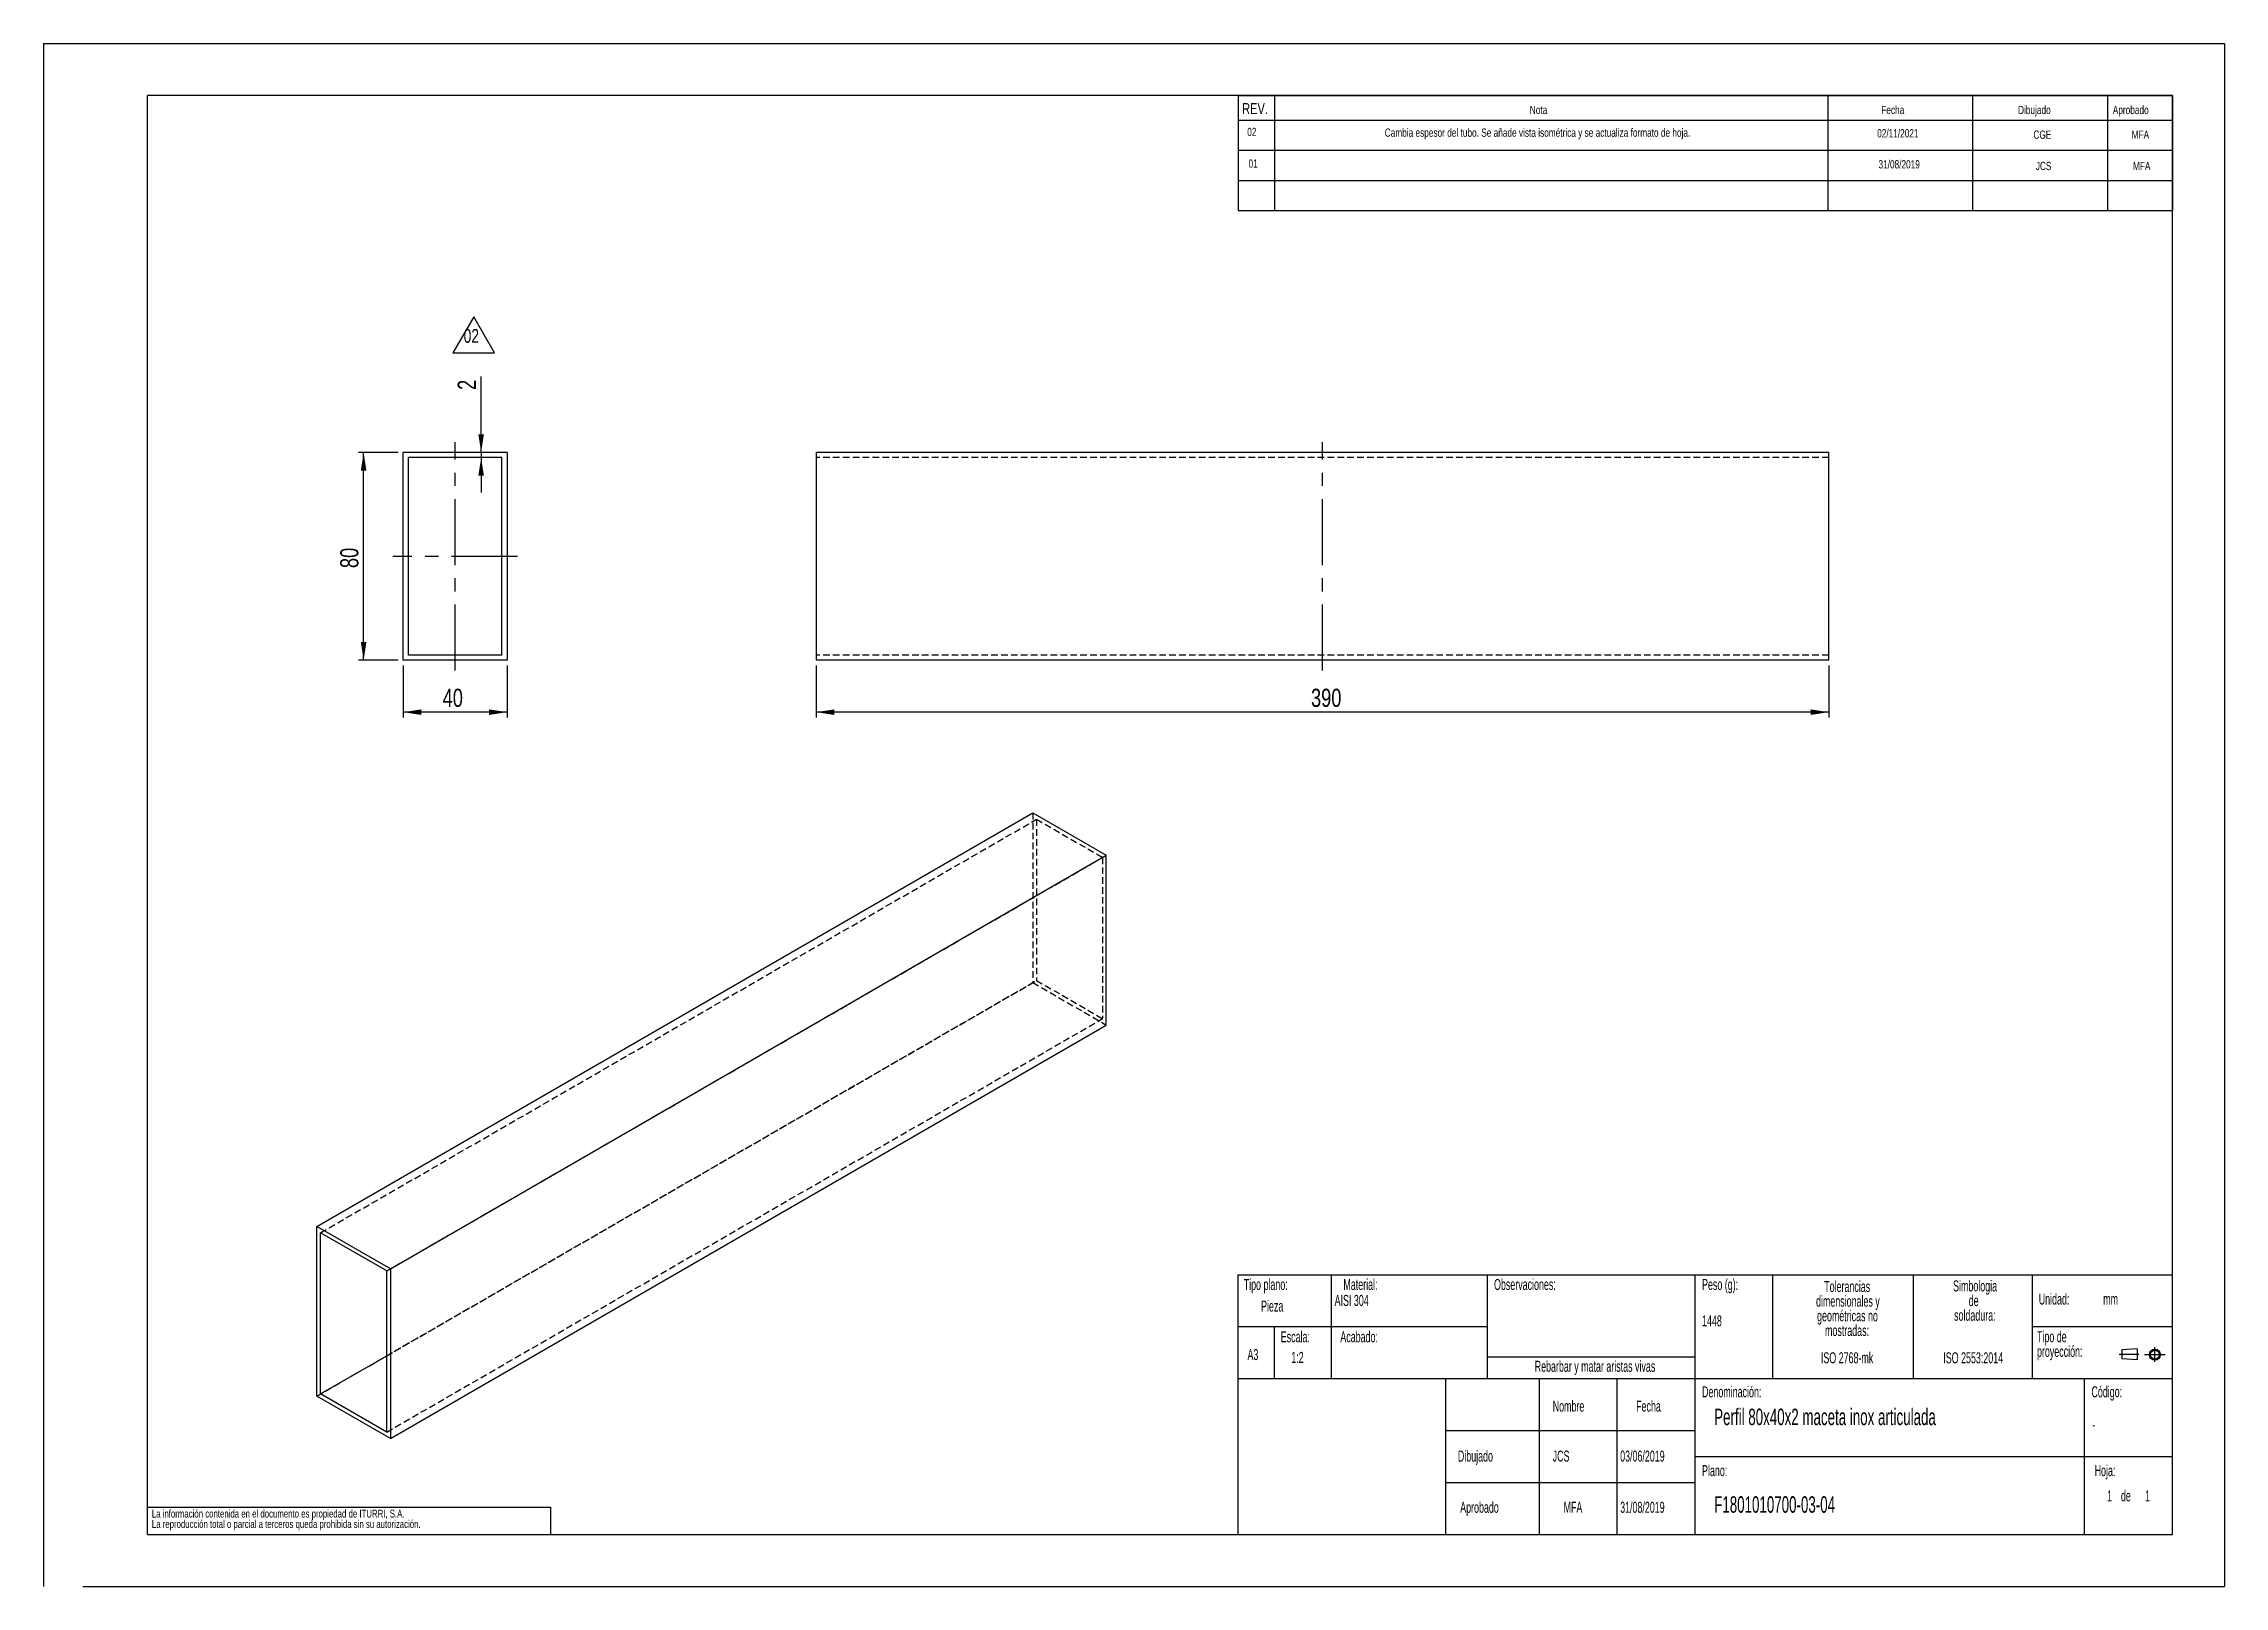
# Model space of a CAD drawing. Extents: x 0 to 5652, y 0 to 1625.
# Drawn here: x 0 to 840, y 0 to 594 of the extents above.
import ezdxf

# ---------------------------------------------------------------- set-up
doc = ezdxf.new("R2010")
doc.units = 0
doc.header["$LTSCALE"] = 2
doc.linetypes.add('CENTERX2', pattern=[20.32, 12.7, -2.54, 2.54, -2.54])
doc.linetypes.add('HIDDEN', pattern=[1.905, 1.27, -0.635])
doc.layers.get('0').update_dxf_attribs({"linetype": 'CONTINUOUS'})
doc.layers.add('FORMATO', color=7, linetype='CONTINUOUS')
doc.layers.add('SLD-0', color=179, linetype='CONTINUOUS')
doc.styles.add('SLDTEXTSTYLE0', font='TXT', dxfattribs={"width": 0.75})
doc.styles.add('SLDTEXTSTYLE1', font='TXT', dxfattribs={"width": 0.605})
doc.dimstyles.new('SLDDIMSTYLE0', dxfattribs={"dimtxt": 7, "dimasz": 7, "dimexe": 0, "dimexo": 0.0625, "dimgap": 1.75, "dimtad": 1, "dimdec": 1, "dimrnd": 1e-09, "dimzin": 12, "dimtxsty": 'SLDTEXTSTYLE0', "dimsah": 1, "dimcen": 0.09, "dimazin": 3, "dimtfac": 1, "dimtdec": 1, "dimtofl": 0, "dimtmove": 0, "dimatfit": 3, "dimtolj": 1, "dimtzin": 12})
doc.dimstyles.new('SLDDIMSTYLE1', dxfattribs={"dimtxt": 7, "dimasz": 7, "dimexe": 0, "dimexo": 0.0625, "dimgap": 1.75, "dimtad": 1, "dimdec": 1, "dimrnd": 1e-09, "dimzin": 12, "dimtxsty": 'SLDTEXTSTYLE0', "dimsah": 1, "dimcen": 0.09, "dimazin": 3, "dimtfac": 1, "dimtdec": 1, "dimtmove": 0, "dimatfit": 3, "dimtolj": 1, "dimtzin": 12})

# ---------------------------------------------------------------- blocks, each defined once
blk = doc.blocks.new('BLOQUE3')
at = {"color": 7, "linetype": 'CENTERX2'}
for p, q in [((795.85, 260.11), (789.6, 260.11)), ((797.76, 260.04), (804.32, 260.04)), ((801.04, 257.69), (801.04, 262.39))]:
    blk.add_line(p, q, dxfattribs=at)
at = {"color": 7, "linetype": 'CONTINUOUS'}
for p, q in [((795.37, 261.89), (790.46, 261.54)), ((790.46, 261.54), (790.46, 258.68)), ((795.37, 261.89), (795.37, 258.33)), ((795.37, 258.33), (790.46, 258.68))]:
    blk.add_line(p, q, dxfattribs=at)
for radius in [1.78, 1.43]:
    blk.add_circle((801.04, 260.04), radius, dxfattribs=at)
blk = doc.blocks.new('SW_NOTE_0_1')
at = {"layer": 'SLD-0', "color": 0, "attachment_point": 2, "style": 'SLDTEXTSTYLE1'}
for s, insert, char_height in [('dimensionales y', (15.09, -0.19), 4.2333), ('Tolerancias', (14.82, 5.46), 4.2333), ('geométricas no', (14.93, -5.83), 4.2333), ('mostradas:', (14.76, -11.48), 4.233)]:
    blk.add_mtext(s, dxfattribs=dict(at, insert=insert, char_height=char_height))
blk = doc.blocks.new('SW_NOTE_0_2')
at = {"layer": 'SLD-0', "color": 0, "attachment_point": 1, "style": 'SLDTEXTSTYLE1'}
for s, insert, char_height in [('Tipo de', (0, 5.46), 4.233), ('proyección:', (0, -0.19), 4.2333)]:
    blk.add_mtext(s, dxfattribs=dict(at, insert=insert, char_height=char_height))
blk = doc.blocks.new('SW_NOTE_0_3')
at = {"layer": 'SLD-0', "color": 0, "char_height": 4.233, "attachment_point": 2, "style": 'SLDTEXTSTYLE1'}
for s, insert in [('Simbologia', (14.22, 5.46)), ('de', (13.68, -0.19)), ('soldadura:', (14.13, -5.83))]:
    blk.add_mtext(s, dxfattribs=dict(at, insert=insert))
blk = doc.blocks.new('SW_NOTE_0_4')
at = {"layer": 'SLD-0', "color": 0, "char_height": 3, "attachment_point": 1, "style": 'SLDTEXTSTYLE0'}
for s, insert in [('La información contenida en el documento es propiedad de ITURRI, S.A.', (0, 3.86)), ('La reproducción total o parcial a terceros queda prohibida sin su autorización.', (0, -0.14))]:
    blk.add_mtext(s, dxfattribs=dict(at, insert=insert))
blk = doc.blocks.new('SW_NOTE_0_5')
at = {"layer": 'SLD-0', "color": 0, "attachment_point": 2, "style": 'SLDTEXTSTYLE1'}
for s, insert, char_height in [('dimensionales y', (15.09, -0.19), 4.2333), ('Tolerancias', (14.82, 5.46), 4.2333), ('geométricas no', (14.93, -5.83), 4.2333), ('mostradas:', (14.76, -11.48), 4.233)]:
    blk.add_mtext(s, dxfattribs=dict(at, insert=insert, char_height=char_height))
blk = doc.blocks.new('SW_NOTE_0_6')
at = {"layer": 'SLD-0', "color": 0, "attachment_point": 1, "style": 'SLDTEXTSTYLE1'}
for s, insert, char_height in [('Tipo de', (0, 5.46), 4.233), ('proyección:', (0, -0.19), 4.2333)]:
    blk.add_mtext(s, dxfattribs=dict(at, insert=insert, char_height=char_height))
blk = doc.blocks.new('SW_NOTE_0_7')
at = {"layer": 'SLD-0', "color": 0, "char_height": 4.233, "attachment_point": 2, "style": 'SLDTEXTSTYLE1'}
for s, insert in [('Simbologia', (14.22, 5.46)), ('de', (13.68, -0.19)), ('soldadura:', (14.13, -5.83))]:
    blk.add_mtext(s, dxfattribs=dict(at, insert=insert))
blk = doc.blocks.new('SW_NOTE_0_8')
at = {"layer": 'SLD-0', "color": 0, "char_height": 3, "attachment_point": 1, "style": 'SLDTEXTSTYLE0'}
for s, insert in [('La información contenida en el documento es propiedad de ITURRI, S.A.', (0, 3.86)), ('La reproducción total o parcial a terceros queda prohibida sin su autorización.', (0, -0.14))]:
    blk.add_mtext(s, dxfattribs=dict(at, insert=insert))
blk = doc.blocks.new('_D')
at = {"layer": 'FORMATO', "color": 52}
for p, q in [((138.52, 354.59), (138.52, 334.59)), ((178.52, 354.59), (178.52, 334.59)), ((178.52, 336.59), (138.52, 336.59))]:
    blk.add_line(p, q, dxfattribs=at)
for points in [[(138.52, 336.59), (145.52, 335.52), (145.52, 337.67)], [(178.52, 336.59), (171.52, 337.67), (171.52, 335.52)]]:
    blk.add_solid(points, dxfattribs=at)
at = {"layer": 'FORMATO', "color": 52, "insert": (153.7, 345.62), "char_height": 7, "attachment_point": 1, "style": 'SLDTEXTSTYLE0'}
blk.add_mtext('40', dxfattribs=at)
blk = doc.blocks.new('_D_1')
at = {"layer": 'FORMATO', "color": 52}
for p, q in [((136.52, 436.59), (121.26, 436.59)), ((123.26, 356.59), (123.26, 436.59)), ((136.52, 356.59), (121.26, 356.59))]:
    blk.add_line(p, q, dxfattribs=at)
for points in [[(123.26, 436.59), (122.19, 429.59), (124.34, 429.59)], [(123.26, 356.59), (124.34, 363.59), (122.19, 363.59)]]:
    blk.add_solid(points, dxfattribs=at)
at = {"layer": 'FORMATO', "color": 52, "insert": (114.24, 392.08), "char_height": 7, "attachment_point": 1, "rotation": 90, "style": 'SLDTEXTSTYLE0'}
blk.add_mtext('80', dxfattribs=at)
blk = doc.blocks.new('_D_2')
at = {"layer": 'FORMATO', "color": 52}
for p, q in [((168.53, 436.59), (168.53, 465.85)), ((168.53, 436.59), (168.53, 434.59)), ((168.53, 434.59), (168.53, 421.13))]:
    blk.add_line(p, q, dxfattribs=at)
for points in [[(168.53, 436.59), (169.6, 443.59), (167.45, 443.59)], [(168.53, 434.59), (167.45, 427.59), (169.6, 427.59)]]:
    blk.add_solid(points, dxfattribs=at)
at = {"layer": 'FORMATO', "color": 52, "insert": (159.5, 460.67), "char_height": 7, "attachment_point": 1, "rotation": 90, "style": 'SLDTEXTSTYLE0'}
blk.add_mtext('2', dxfattribs=at)
blk = doc.blocks.new('SW_NOTE_0')
at = {"layer": 'FORMATO', "color": 0, "insert": (0, 34.1), "char_height": 26.46, "attachment_point": 1, "style": 'SLDTEXTSTYLE0'}
blk.add_mtext('02', dxfattribs=at)
blk = doc.blocks.new('SIMBOLO_REV2')
at = {"layer": 'FORMATO'}
for p, q in [((402.7, 3240.7), (362.7, 3171.4)), ((442.7, 3171.4), (402.7, 3240.7)), ((362.7, 3171.4), (442.7, 3171.4))]:
    blk.add_line(p, q, dxfattribs=at)
at = {"layer": 'FORMATO', "color": 7}
blk.add_blockref('SW_NOTE_0', (383.3, 3183.2), dxfattribs=at)
blk = doc.blocks.new('_D_3')
at = {"layer": 'FORMATO', "color": 52}
for p, q in [((297.59, 354.59), (297.59, 334.59)), ((687.59, 354.59), (687.59, 334.59)), ((687.59, 336.59), (297.59, 336.59))]:
    blk.add_line(p, q, dxfattribs=at)
for points in [[(297.59, 336.59), (304.59, 335.52), (304.59, 337.67)], [(687.59, 336.59), (680.59, 337.67), (680.59, 335.52)]]:
    blk.add_solid(points, dxfattribs=at)
at = {"layer": 'FORMATO', "color": 52, "insert": (488.18, 345.62), "char_height": 7, "attachment_point": 1, "style": 'SLDTEXTSTYLE0'}
blk.add_mtext('390', dxfattribs=at)

msp = doc.modelspace()

# ---------------------------------------------------------------- linework, layer by layer
at = {"color": 7, "linetype": 'CONTINUOUS'}
for p, q in [((0, 594), (840, 594)), ((0, 594), (0, 0)), ((840, 594), (840, 0)), ((820, 574), (40, 574)), ((40, 20), (40, 574)), ((820, 20), (820, 574)), ((138.52, 356.59), (138.52, 436.59)), ((178.52, 436.59), (138.52, 436.59)), ((176.52, 434.59), (140.52, 434.59)), ((140.52, 358.59), (140.52, 434.59)), ((176.52, 358.59), (176.52, 434.59)), ((178.52, 436.59), (178.52, 356.59)), ((297.59, 436.59), (297.59, 356.59)), ((687.59, 436.59), (297.59, 436.59)), ((687.59, 356.59), (687.59, 436.59)), ((178.52, 356.59), (138.52, 356.59)), ((176.52, 358.59), (140.52, 358.59)), ((687.59, 356.59), (297.59, 356.59)), ((105.28, 138.6), (381.05, 297.8)), ((381.05, 297.8), (409.33, 281.47)), ((133.56, 122.27), (409.33, 281.47)), ((409.33, 216.14), (409.33, 281.47)), ((133.56, 56.94), (409.33, 216.14)), ((105.28, 73.27), (105.28, 138.6)), ((133.56, 122.27), (105.28, 138.6)), ((132.15, 121.45), (106.69, 136.15)), ((106.69, 74.09), (106.69, 136.15)), ((132.15, 59.39), (132.15, 121.45)), ((133.56, 122.27), (133.56, 56.94)), ((460, 120), (820, 120)), ((460, 120), (460, 20)), ((106.69, 74.09), (132.15, 88.78)), ((133.56, 56.94), (105.28, 73.27)), ((132.15, 59.39), (106.69, 74.09)), ((40, 20), (820, 20)), ((15.06, 0), (840, 0))]:
    msp.add_line(p, q, dxfattribs=at)
at = {"color": 7, "linetype": 'HIDDEN'}
for p, q in [((687.59, 434.59), (297.59, 434.59)), ((687.59, 358.59), (297.59, 358.59)), ((106.69, 136.15), (382.46, 295.35)), ((381.05, 297.8), (381.05, 232.47)), ((382.46, 295.35), (382.46, 233.29)), ((382.46, 295.35), (407.92, 280.65)), ((132.15, 121.45), (407.92, 280.65)), ((407.92, 280.65), (407.92, 218.59)), ((105.28, 73.27), (381.05, 232.47)), ((132.15, 88.78), (382.46, 233.29)), ((381.05, 232.47), (409.33, 216.14)), ((382.46, 233.29), (407.92, 218.59)), ((132.15, 59.39), (407.92, 218.59))]:
    msp.add_line(p, q, dxfattribs=at)
at = {"layer": 'FORMATO'}
for p, q in [((460.18, 574), (820, 574)), ((460.18, 574), (460.18, 529.73)), ((474.07, 574), (474.07, 529.73)), ((687.31, 574), (687.31, 529.73)), ((742.92, 574), (742.92, 529.73)), ((795.03, 574), (795.03, 529.73)), ((820, 574), (820, 529.73)), ((460.18, 564.53), (820, 564.53)), ((460.18, 552.93), (820, 552.93)), ((460.18, 541.33), (820, 541.33)), ((460.18, 529.73), (820, 529.73))]:
    msp.add_line(p, q, dxfattribs=at)
at = {"layer": 'FORMATO', "color": 52, "linetype": 'CENTERX2'}
for p, q in [((158.52, 352.59), (158.52, 440.59)), ((492.59, 352.59), (492.59, 440.59)), ((182.52, 396.59), (134.52, 396.59))]:
    msp.add_line(p, q, dxfattribs=at)
at = {"layer": 'SLD-0'}
for p, q in [((496, 120), (496, 80)), ((556, 120), (556, 80)), ((636, 120), (636, 80)), ((666, 120), (666, 80)), ((720.16, 120), (720.16, 80)), ((766, 120), (766, 80)), ((460, 100), (496, 100)), ((474, 100), (474, 80)), ((496, 100), (556, 100)), ((766, 100), (820, 100)), ((556, 88.32), (636, 88.32)), ((460, 80), (820, 80)), ((540, 80), (540, 20)), ((576, 80), (576, 20)), ((606, 80), (606, 20)), ((636, 80), (636, 20)), ((786, 80), (786, 20)), ((540, 60), (636, 60)), ((636, 50), (786, 50)), ((786, 50), (820, 50)), ((540, 40), (636, 40)), ((40, 30.49), (195.26, 30.49)), ((195.26, 30.49), (195.26, 20))]:
    msp.add_line(p, q, dxfattribs=at)

# ---------------------------------------------------------------- block references
at = {"color": 7, "linetype": 'CONTINUOUS', "xscale": 1.2, "yscale": 1.2, "zscale": 1.2}
msp.add_blockref('BLOQUE3', (-148.02, -222.82), dxfattribs=at)
msp.add_blockref('BLOQUE3', (-148.02, -222.82), dxfattribs=at)
at = {"layer": 'FORMATO', "xscale": 0.2, "yscale": 0.2, "zscale": 0.2}
msp.add_blockref('SIMBOLO_REV2', (85.14, -159.35), dxfattribs=at)
at = {"layer": 'SLD-0'}
for name, p in [('SW_NOTE_0_1', (679.89, 112.11)), ('SW_NOTE_0_5', (679.89, 112.11)), ('SW_NOTE_0_3', (729.75, 112.33)), ('SW_NOTE_0_7', (729.75, 112.33)), ('SW_NOTE_0_2', (767.83, 92.78)), ('SW_NOTE_0_6', (767.83, 92.78)), ('SW_NOTE_0_4', (41.68, 25.64)), ('SW_NOTE_0_8', (41.68, 25.64))]:
    msp.add_blockref(name, p, dxfattribs=at)

# ---------------------------------------------------------------- texts
at = {"layer": 'FORMATO', "style": 'SLDTEXTSTYLE0'}
for s, insert, char_height, attachment_point in [('REV.', (461.67, 571.1), 4.233, 1), ('Nota', (572.45, 570.05), 3.175, 1), ('Fecha', (707.85, 570.05), 3.175, 1), ('Dibujado', (760.52, 570.05), 3.175, 1), ('Aprobado', (797.02, 570.05), 3.175, 1), ('02', (465.37, 561.58), 3.175, 2), ('Cambia espesor del tubo. Se añade vista isométrica y se actualiza formato de hoja.', (575.43, 561.32), 3.175, 2), ('02/11/2021', (714.23, 561.07), 3.175, 2), ('CGE', (769.89, 560.54), 3.175, 2), ('MFA', (807.65, 560.54), 3.175, 2), ('01', (465.89, 549.4), 3.175, 2), ('31/08/2019', (714.74, 549.13), 3.175, 2), ('JCS', (770.37, 548.48), 3.175, 2), ('MFA', (808.16, 548.48), 3.175, 2)]:
    msp.add_mtext(s, dxfattribs=dict(at, insert=insert, char_height=char_height, attachment_point=attachment_point))
at = {"layer": 'SLD-0', "style": 'SLDTEXTSTYLE1'}
for s, insert, char_height, attachment_point in [('Tipo plano:', (462.26, 118.36), 4.2333, 1), ('Tipo plano:', (462.26, 118.36), 4.2333, 1), ('Material:', (500.66, 118.36), 4.233, 1), ('Material:', (500.66, 118.36), 4.233, 1), ('Observaciones:', (558.68, 118.36), 4.2333, 1), ('Observaciones:', (558.68, 118.36), 4.2333, 1), ('Peso (g):', (638.81, 118.36), 4.233, 1), ('Peso (g):', (638.81, 118.36), 4.233, 1), ('Pieza', (468.95, 110.04), 4.233, 1), ('Pieza', (468.95, 110.04), 4.233, 1), ('AISI 304', (497.27, 112.21), 4.233, 1), ('AISI 304', (497.27, 112.21), 4.233, 1), ('Unidad:', (768.49, 112.74), 4.233, 1), ('Unidad:', (768.49, 112.74), 4.233, 1), ('mm', (793.32, 112.74), 4.233, 1), ('mm', (793.32, 112.74), 4.233, 1), ('1448', (638.81, 104.36), 4.233, 1), ('1448', (638.81, 104.36), 4.233, 1), ('Escala:', (476.53, 98.2), 4.233, 1), ('Escala:', (476.53, 98.2), 4.233, 1), ('Acabado:', (499.48, 98.2), 4.233, 1), ('Acabado:', (499.48, 98.2), 4.233, 1), ('A3', (463.72, 91.35), 4.233, 1), ('A3', (463.72, 91.35), 4.233, 1), ('1:2', (480.58, 90.27), 4.233, 1), ('1:2', (480.58, 90.27), 4.233, 1), ('Rebarbar y matar aristas vivas', (597.57, 86.85), 4.2333, 2), ('Rebarbar y matar aristas vivas', (597.57, 86.85), 4.2333, 2), ('ISO 2768-mk', (694.67, 90.12), 4.2333, 2), ('ISO 2768-mk', (694.67, 90.12), 4.2333, 2), ('ISO 2553:2014', (743.25, 90.12), 4.2333, 2), ('ISO 2553:2014', (743.25, 90.12), 4.2333, 2), ('Denominación:', (638.81, 77.03), 4.2333, 1), ('Denominación:', (638.81, 77.03), 4.2333, 1), ('Código:', (788.8, 77.03), 4.233, 1), ('Código:', (788.8, 77.03), 4.233, 1), ('Nombre', (581.28, 71.51), 4.233, 1), ('Nombre', (581.28, 71.51), 4.233, 1), ('Fecha', (613.42, 71.51), 4.233, 1), ('Fecha', (613.42, 71.51), 4.233, 1), ('Perfil 80x40x2 maceta inox articulada', (643.48, 68.43), 6.35, 1), ('Perfil 80x40x2 maceta inox articulada', (643.48, 68.43), 6.35, 1), ('-', (789.17, 64.39), 4.23, 1), ('-', (789.17, 64.39), 4.23, 1), ('Dibujado', (544.75, 52.28), 4.233, 1), ('Dibujado', (544.75, 52.28), 4.233, 1), ('JCS', (581.28, 52.28), 4.233, 1), ('03/06/2019', (607.26, 52.28), 4.233, 1), ('Plano:', (638.81, 46.68), 4.233, 1), ('Plano:', (638.81, 46.68), 4.233, 1), ('Hoja:', (790.03, 46.68), 4.233, 1), ('Hoja:', (790.03, 46.68), 4.233, 1), ('F1801010700-03-04', (643.48, 34.69), 6.35, 1), ('F1801010700-03-04', (643.48, 34.69), 6.35, 1), ('1', (794.83, 36.95), 4.23, 1), ('1', (794.83, 36.95), 4.23, 1), ('1', (794.83, 36.95), 4.23, 1), ('1', (794.83, 36.95), 4.23, 1), ('de', (800.16, 36.95), 4.233, 1), ('de', (800.16, 36.95), 4.233, 1), ('de', (800.16, 36.95), 4.233, 1), ('de', (800.16, 36.95), 4.233, 1), ('1', (809.46, 36.95), 4.23, 1), ('1', (809.46, 36.95), 4.23, 1), ('1', (809.46, 36.95), 4.23, 1), ('1', (809.46, 36.95), 4.23, 1), ('Aprobado', (545.65, 32.56), 4.233, 1), ('Aprobado', (545.65, 32.56), 4.233, 1), ('MFA', (585.47, 32.56), 4.233, 1), ('31/08/2019', (607.26, 32.56), 4.233, 1)]:
    msp.add_mtext(s, dxfattribs=dict(at, insert=insert, char_height=char_height, attachment_point=attachment_point))

# ---------------------------------------------------------------- dimensions: what is measured, and where the dimension line sits
at = {"layer": 'FORMATO', "color": 52}
for base, p1, p2, dimstyle, picture, middle in [((168.53, 434.59), (178.52, 436.59), (176.52, 434.59), 'SLDDIMSTYLE1', '_D_2', (168.53, 463.26)), ((123.26, 436.59), (138.52, 356.59), (138.52, 436.59), 'SLDDIMSTYLE0', '_D_1', (123.26, 397.26))]:
    dim = msp.add_linear_dim(base=base, p1=p1, p2=p2, angle=90, dimstyle=dimstyle, dxfattribs=at)
    dim.commit()
    dim.dimension.update_dxf_attribs({"geometry": picture, "text_midpoint": middle, "dimtype": 160})
for base, p1, p2, picture, middle in [((138.52, 336.59), (178.52, 356.59), (138.52, 356.59), '_D', (158.87, 336.59)), ((297.59, 336.59), (687.59, 356.59), (297.59, 356.59), '_D_3', (495.94, 336.59))]:
    dim = msp.add_linear_dim(base=base, p1=p1, p2=p2, dimstyle='SLDDIMSTYLE0', dxfattribs=at)
    dim.commit()
    dim.dimension.update_dxf_attribs({"geometry": picture, "text_midpoint": middle, "dimtype": 160})

doc.saveas('drawing.dxf')
